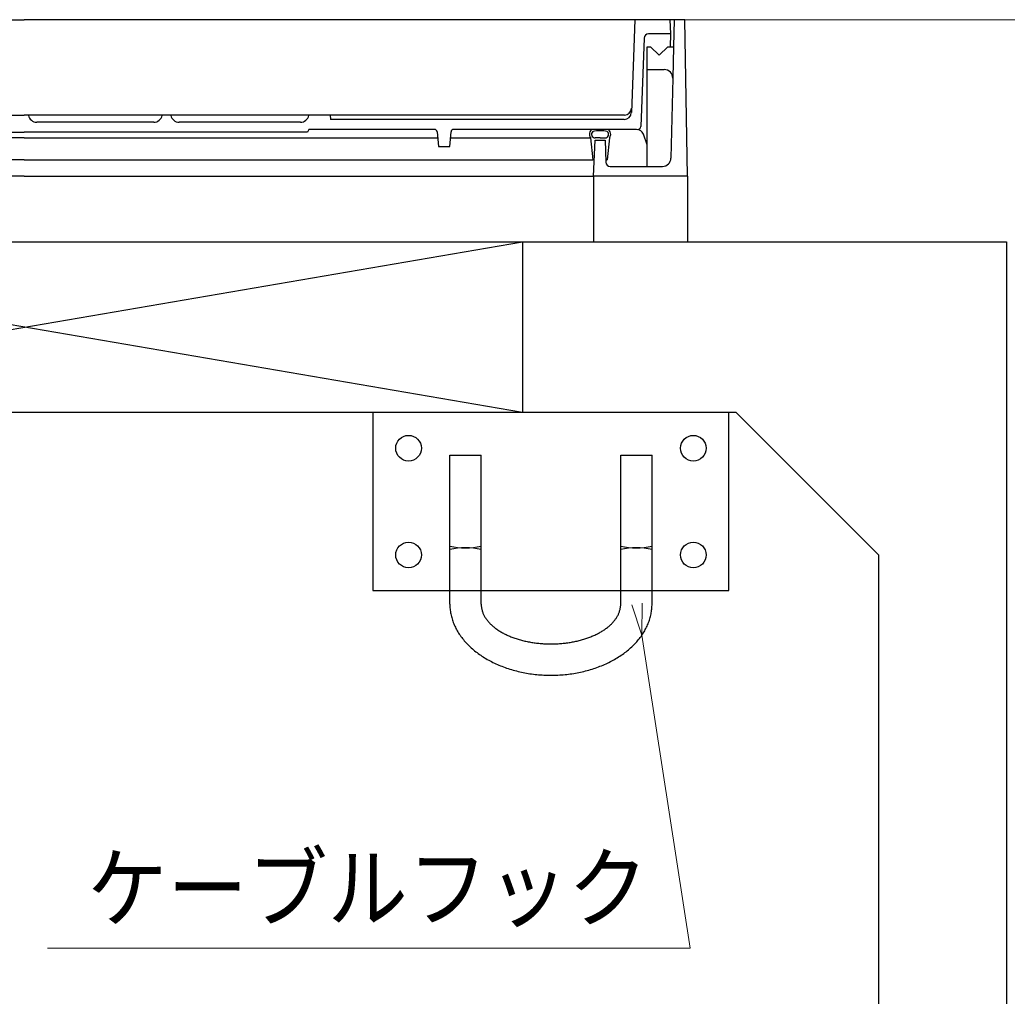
# Model space of a CAD drawing. Units: millimetres at full size, sheet at 1:25; details may follow other scales. Extents: x -4925 to 5056, y -3512 to 3512.
# Drawn here: x 3653 to 4347, y 1995 to 2681 of the extents above; entities that cross this region are included whole.
import ezdxf
from ezdxf.enums import TextEntityAlignment as Align

# ---------------------------------------------------------------- set-up
doc = ezdxf.new("R2010")
doc.units = ezdxf.units.MM
doc.header["$LTSCALE"] = 25
for name, color, linetype, lineweight in [('0-1_ﾚｲﾔ2', 5, 'Continuous', 25), ('0-3_ﾚｲﾔ4', 6, 'Continuous', 25), ('0-C_ﾚｲﾔ13', 3, 'Continuous', 13), ('0-E_寸法', 3, 'Continuous', 13)]:
    doc.layers.add(name, color=color, linetype=linetype, lineweight=lineweight)
doc.layers.add('0-7_文字', color=3, linetype='Continuous')
doc.styles.add('ＭＳ ゴシック', font='')
doc.styles.get('ＭＳ ゴシック').set_extended_font_data('MS Gothic')

# ---------------------------------------------------------------- blocks, each defined once
blk = doc.blocks.new('open_arrow')
at = {"color": 0, "linetype": 'Continuous', "lineweight": -2}
blk.add_lwpolyline([(7.5, 1.25), (0, 0), (7.5, -1.25)], dxfattribs=at)

msp = doc.modelspace()

# ---------------------------------------------------------------- linework, layer by layer
at = {"layer": '0-1_ﾚｲﾔ2'}
for p, q in [((3227.48, 2680.79), (3656.48, 2680.79)), ((4085.48, 2680.79), (4082.94, 2615.6)), ((4109.98, 2680.79), (4110.48, 2670.79)), ((4112.98, 2680.79), (4109.98, 2680.79)), ((4110.48, 2670.79), (4094.98, 2670.79)), ((4110.48, 2670.79), (4110.28, 2661.79)), ((4091.98, 2667.91), (4089.56, 2605.72)), ((4093.98, 2661.79), (4096.48, 2661.79)), ((4093.98, 2645.79), (4093.98, 2661.79)), ((4102.48, 2655.79), (4096.48, 2661.79)), ((4102.48, 2655.79), (4108.48, 2661.79)), ((4108.48, 2661.79), (4112.55, 2661.79)), ((4093.98, 2577.79), (4093.98, 2645.79)), ((4093.98, 2645.79), (4106.05, 2645.79)), ((3653.48, 2613.79), (3653.45, 2613.62)), ((3659.48, 2613.79), (3656.48, 2613.79)), ((3659.48, 2613.79), (3659.52, 2613.62)), ((3753.48, 2613.79), (3659.48, 2613.79)), ((3747.56, 2608.79), (3665.4, 2608.79)), ((3753.48, 2613.79), (3753.45, 2613.62)), ((3759.48, 2613.79), (3753.48, 2613.79)), ((3759.48, 2613.79), (3759.52, 2613.62)), ((3850.56, 2608.79), (3765.4, 2608.79)), ((3856.48, 2613.79), (3856.45, 2613.62)), ((4078.06, 2613.79), (3871.48, 2613.79)), ((3871.48, 2613.79), (3871.78, 2610.79)), ((4077.94, 2610.79), (3871.78, 2610.79)), ((3457.48, 2601.79), (3656.48, 2601.79)), ((3855.48, 2601.79), (3656.48, 2601.79)), ((3856.48, 2603.79), (3855.48, 2601.79)), ((3944.64, 2603.79), (3856.48, 2603.79)), ((4086.67, 2603.79), (3958.32, 2603.79)), ((3656.48, 2597.88), (3365.99, 2597.88)), ((3656.48, 2597.88), (3946.97, 2597.88)), ((3955.99, 2597.88), (4054.29, 2597.88)), ((4054.29, 2597.88), (4055.96, 2582.29)), ((4060.98, 2597.79), (4057.48, 2597.79)), ((4060.98, 2597.79), (4064.48, 2597.79)), ((4067.67, 2597.88), (4066, 2582.29)), ((4093.98, 2592.99), (4091.4, 2600.43)), ((3656.48, 2582.29), (3257, 2582.29)), ((3656.48, 2582.29), (4055.96, 2582.29)), ((4056.93, 2582.29), (4055.96, 2582.29)), ((4065.03, 2582.29), (4066, 2582.29)), ((4068.09, 2577.79), (4104.77, 2577.79)), ((3656.48, 2570.79), (3256.48, 2570.79)), ((3656.48, 2570.79), (4056.48, 2570.79)), ((4056.48, 2570.79), (4056.48, 2524.79)), ((4122.48, 2570.79), (4122.48, 2524.79)), ((2966.48, 2524.79), (4346.48, 2524.79)), ((3306.48, 2404.79), (4006.48, 2524.79)), ((4006.48, 2404.79), (3306.48, 2524.79)), ((4006.48, 2524.79), (4006.48, 2404.79)), ((4346.48, 2524.79), (4346.48, 1184.79)), ((4156.48, 2404.79), (3156.48, 2404.79))]:
    msp.add_line(p, q, dxfattribs=at)
for points in [[(4109.98, 2680.79), (4085.48, 2680.79), (3656.48, 2680.79)], [(4122.48, 2570.79), (4120.48, 2680.79), (4112.98, 2680.79), (4112.55, 2661.79)], [(4112.55, 2661.79), (4112.05, 2639.66), (4110.77, 2583.66)], [(3553.48, 2613.79), (3559.48, 2613.79), (3653.48, 2613.79), (3656.48, 2613.79)], [(3871.48, 2613.79), (3856.48, 2613.79), (3759.48, 2613.79)], [(3946.63, 2601.96), (3947.48, 2591.79), (3955.48, 2591.79), (3956.33, 2601.96)], [(4122.48, 2570.79), (4056.48, 2570.79), (4057.48, 2596.29), (4064.48, 2596.29), (4065.09, 2580.68)], [(4156.48, 2404.79), (4256.48, 2304.79), (4256.48, 1404.79), (4156.48, 1304.79), (3156.48, 1304.79)]]:
    msp.add_lwpolyline(points, dxfattribs=at)
for centre, radius, start, end in [((4094.98, 2667.79), 3, 90, 177.76883), ((4106.05, 2639.79), 6, 358.69805, 90), ((4077.94, 2615.79), 5, 270, 357.76883), ((4078.06, 2618.79), 5, 270, 357.76883), ((3665.4, 2614.79), 6, 191.30993, 270), ((3747.56, 2614.79), 6, 270, 348.69007), ((3765.4, 2614.79), 6, 191.30993, 270), ((3850.56, 2614.79), 6, 270, 348.69007), ((3944.64, 2601.79), 2, 4.76364, 90), ((3958.32, 2601.79), 2, 90, 175.23636), ((4057.48, 2600.29), 4, 118.95502, 217.18598), ((4057.48, 2600.29), 2.5, 128.85055, 270), ((4060.98, 2579.29), 23.5, 90, 102.45479), ((4060.98, 2579.29), 23.5, 77.54521, 90), ((4064.48, 2600.29), 2.5, 270, 51.14945), ((4064.48, 2600.29), 4, 322.81402, 61.04498), ((4086.67, 2598.79), 5, 19.15428, 90), ((4087.56, 2605.79), 2, 270, 357.76883), ((4068.09, 2580.79), 3, 182.24574, 270), ((4104.77, 2583.79), 6, 270, 358.69805)]:
    msp.add_arc(centre, radius, start, end, dxfattribs=at)
at = {"layer": '0-3_ﾚｲﾔ4'}
for p, q in [((3901.48, 2404.79), (3901.48, 2279.79)), ((4151.48, 2279.79), (4151.48, 2404.79)), ((3955.48, 2270.3), (3955.48, 2374.79)), ((3955.48, 2374.79), (3977.48, 2374.79)), ((3977.48, 2270.3), (3977.48, 2374.79)), ((4075.48, 2270.3), (4075.48, 2374.79)), ((4075.48, 2374.79), (4097.48, 2374.79)), ((4097.48, 2270.3), (4097.48, 2374.79)), ((3901.48, 2279.79), (4151.48, 2279.79)), ((3955.48, 2270.3), (3955.49, 2269.43)), ((3955.49, 2269.43), (3955.53, 2268.56)), ((3955.53, 2268.56), (3955.58, 2267.69)), ((3977.48, 2270.3), (3977.49, 2269.82)), ((3977.49, 2269.82), (3977.51, 2269.33)), ((3977.51, 2269.33), (3977.55, 2268.84)), ((3977.55, 2268.84), (3977.6, 2268.35)), ((3977.6, 2268.35), (3977.67, 2267.86)), ((3977.67, 2267.86), (3977.75, 2267.38)), ((4075.21, 2267.38), (4075.3, 2267.86)), ((4075.3, 2267.86), (4075.36, 2268.35)), ((4075.36, 2268.35), (4075.41, 2268.84)), ((4075.41, 2268.84), (4075.45, 2269.33)), ((4075.45, 2269.33), (4075.47, 2269.82)), ((4075.47, 2269.82), (4075.48, 2270.3)), ((4097.38, 2267.69), (4097.44, 2268.56)), ((4097.44, 2268.56), (4097.47, 2269.43)), ((4097.47, 2269.43), (4097.48, 2270.3)), ((3955.58, 2267.69), (3955.65, 2266.82)), ((3955.65, 2266.82), (3955.75, 2265.95)), ((3955.75, 2265.95), (3955.87, 2265.08)), ((3955.87, 2265.08), (3956.01, 2264.21)), ((3956.01, 2264.21), (3956.17, 2263.35)), ((3956.17, 2263.35), (3956.36, 2262.48)), ((3956.36, 2262.48), (3956.56, 2261.62)), ((3956.56, 2261.62), (3956.79, 2260.76)), ((3977.75, 2267.38), (3977.85, 2266.89)), ((3977.85, 2266.89), (3977.96, 2266.41)), ((3977.96, 2266.41), (3978.09, 2265.92)), ((3978.09, 2265.92), (3978.23, 2265.44)), ((3978.23, 2265.44), (3978.38, 2264.96)), ((3978.38, 2264.96), (3978.55, 2264.48)), ((3978.55, 2264.48), (3978.74, 2264)), ((3978.74, 2264), (3978.94, 2263.53)), ((3978.94, 2263.53), (3979.15, 2263.06)), ((3979.15, 2263.06), (3979.38, 2262.59)), ((3979.38, 2262.59), (3979.62, 2262.12)), ((3979.62, 2262.12), (3979.88, 2261.65)), ((3979.88, 2261.65), (3980.15, 2261.19)), ((3980.15, 2261.19), (3980.44, 2260.73)), ((4072.53, 2260.73), (4072.81, 2261.19)), ((4072.81, 2261.19), (4073.08, 2261.65)), ((4073.08, 2261.65), (4073.34, 2262.12)), ((4073.34, 2262.12), (4073.58, 2262.59)), ((4073.58, 2262.59), (4073.81, 2263.06)), ((4073.81, 2263.06), (4074.03, 2263.53)), ((4074.03, 2263.53), (4074.23, 2264)), ((4074.23, 2264), (4074.41, 2264.48)), ((4074.41, 2264.48), (4074.58, 2264.96)), ((4074.58, 2264.96), (4074.74, 2265.44)), ((4074.74, 2265.44), (4074.88, 2265.92)), ((4074.88, 2265.92), (4075.01, 2266.41)), ((4075.01, 2266.41), (4075.12, 2266.89)), ((4075.12, 2266.89), (4075.21, 2267.38)), ((4096.18, 2260.76), (4096.4, 2261.62)), ((4096.4, 2261.62), (4096.61, 2262.48)), ((4096.61, 2262.48), (4096.79, 2263.35)), ((4096.79, 2263.35), (4096.95, 2264.21)), ((4096.95, 2264.21), (4097.09, 2265.08)), ((4097.09, 2265.08), (4097.21, 2265.95)), ((4097.21, 2265.95), (4097.31, 2266.82)), ((4097.31, 2266.82), (4097.38, 2267.69)), ((3956.79, 2260.76), (3957.03, 2259.91)), ((3957.03, 2259.91), (3957.3, 2259.06)), ((3957.3, 2259.06), (3957.59, 2258.21)), ((3957.59, 2258.21), (3957.9, 2257.36)), ((3957.9, 2257.36), (3958.23, 2256.52)), ((3958.23, 2256.52), (3958.58, 2255.68)), ((3958.58, 2255.68), (3958.96, 2254.85)), ((3958.96, 2254.85), (3959.35, 2254.03)), ((3959.35, 2254.03), (3959.76, 2253.2)), ((3980.44, 2260.73), (3980.74, 2260.27)), ((3980.74, 2260.27), (3981.05, 2259.82)), ((3981.05, 2259.82), (3981.38, 2259.36)), ((3981.38, 2259.36), (3981.72, 2258.92)), ((3981.72, 2258.92), (3982.07, 2258.47)), ((3982.07, 2258.47), (3982.44, 2258.03)), ((3982.44, 2258.03), (3982.82, 2257.59)), ((3982.82, 2257.59), (3983.22, 2257.16)), ((3983.22, 2257.16), (3983.63, 2256.73)), ((3983.63, 2256.73), (3984.05, 2256.3)), ((3984.05, 2256.3), (3984.48, 2255.88)), ((3984.48, 2255.88), (3984.93, 2255.47)), ((3984.93, 2255.47), (3985.39, 2255.05)), ((3985.39, 2255.05), (3985.86, 2254.65)), ((3985.86, 2254.65), (3986.34, 2254.24)), ((3986.34, 2254.24), (3986.84, 2253.85)), ((3986.84, 2253.85), (3987.35, 2253.45)), ((4065.61, 2253.45), (4066.12, 2253.85)), ((4066.12, 2253.85), (4066.62, 2254.24)), ((4066.62, 2254.24), (4067.11, 2254.65)), ((4067.11, 2254.65), (4067.58, 2255.05)), ((4067.58, 2255.05), (4068.04, 2255.47)), ((4068.04, 2255.47), (4068.48, 2255.88)), ((4068.48, 2255.88), (4068.92, 2256.3)), ((4068.92, 2256.3), (4069.34, 2256.73)), ((4069.34, 2256.73), (4069.75, 2257.16)), ((4069.75, 2257.16), (4070.14, 2257.59)), ((4070.14, 2257.59), (4070.52, 2258.03)), ((4070.52, 2258.03), (4070.89, 2258.47)), ((4070.89, 2258.47), (4071.25, 2258.92)), ((4071.25, 2258.92), (4071.59, 2259.36)), ((4071.59, 2259.36), (4071.91, 2259.82)), ((4071.91, 2259.82), (4072.23, 2260.27)), ((4072.23, 2260.27), (4072.53, 2260.73)), ((4093.2, 2253.2), (4093.61, 2254.03)), ((4093.61, 2254.03), (4094.01, 2254.85)), ((4094.01, 2254.85), (4094.38, 2255.68)), ((4094.38, 2255.68), (4094.73, 2256.52)), ((4094.73, 2256.52), (4095.06, 2257.36)), ((4095.06, 2257.36), (4095.37, 2258.21)), ((4095.37, 2258.21), (4095.66, 2259.06)), ((4095.66, 2259.06), (4095.93, 2259.91)), ((4095.93, 2259.91), (4096.18, 2260.76)), ((3959.76, 2253.2), (3960.2, 2252.38)), ((3960.2, 2252.38), (3960.65, 2251.57)), ((3960.65, 2251.57), (3961.13, 2250.77)), ((3961.13, 2250.77), (3961.62, 2249.97)), ((3961.62, 2249.97), (3962.13, 2249.17)), ((3962.13, 2249.17), (3962.67, 2248.38)), ((3962.67, 2248.38), (3963.22, 2247.6)), ((3963.22, 2247.6), (3963.79, 2246.83)), ((3987.35, 2253.45), (3987.87, 2253.07)), ((3987.87, 2253.07), (3988.4, 2252.68)), ((3988.4, 2252.68), (3988.95, 2252.31)), ((3988.95, 2252.31), (3989.5, 2251.93)), ((3989.5, 2251.93), (3990.07, 2251.57)), ((3990.07, 2251.57), (3990.65, 2251.21)), ((3990.65, 2251.21), (3991.23, 2250.85)), ((3991.23, 2250.85), (3991.83, 2250.5)), ((3991.83, 2250.5), (3992.44, 2250.16)), ((3992.44, 2250.16), (3993.06, 2249.83)), ((3993.06, 2249.83), (3993.69, 2249.5)), ((3993.69, 2249.5), (3994.34, 2249.17)), ((3994.34, 2249.17), (3994.98, 2248.85)), ((3994.98, 2248.85), (3995.65, 2248.55)), ((3995.65, 2248.55), (3996.32, 2248.24)), ((3996.32, 2248.24), (3996.99, 2247.94)), ((3996.99, 2247.94), (3997.68, 2247.65)), ((3997.68, 2247.65), (3998.38, 2247.37)), ((3998.38, 2247.37), (3999.08, 2247.09)), ((3999.08, 2247.09), (3999.79, 2246.82)), ((4053.17, 2246.82), (4053.88, 2247.09)), ((4053.88, 2247.09), (4054.59, 2247.37)), ((4054.59, 2247.37), (4055.28, 2247.65)), ((4055.28, 2247.65), (4055.97, 2247.94)), ((4055.97, 2247.94), (4056.65, 2248.24)), ((4056.65, 2248.24), (4057.32, 2248.55)), ((4057.32, 2248.55), (4057.98, 2248.85)), ((4057.98, 2248.85), (4058.63, 2249.17)), ((4058.63, 2249.17), (4059.27, 2249.5)), ((4059.27, 2249.5), (4059.9, 2249.83)), ((4059.9, 2249.83), (4060.52, 2250.16)), ((4060.52, 2250.16), (4061.13, 2250.5)), ((4061.13, 2250.5), (4061.73, 2250.85)), ((4061.73, 2250.85), (4062.32, 2251.21)), ((4062.32, 2251.21), (4062.9, 2251.57)), ((4062.9, 2251.57), (4063.46, 2251.93)), ((4063.46, 2251.93), (4064.02, 2252.31)), ((4064.02, 2252.31), (4064.56, 2252.68)), ((4064.56, 2252.68), (4065.09, 2253.07)), ((4065.09, 2253.07), (4065.61, 2253.45)), ((4089.17, 2246.83), (4089.74, 2247.6)), ((4089.74, 2247.6), (4090.3, 2248.38)), ((4090.3, 2248.38), (4090.83, 2249.17)), ((4090.83, 2249.17), (4091.34, 2249.97)), ((4091.34, 2249.97), (4091.84, 2250.77)), ((4091.84, 2250.77), (4092.31, 2251.57)), ((4092.31, 2251.57), (4092.77, 2252.38)), ((4092.77, 2252.38), (4093.2, 2253.2)), ((3963.79, 2246.83), (3964.38, 2246.06)), ((3964.38, 2246.06), (3964.99, 2245.3)), ((3964.99, 2245.3), (3965.62, 2244.55)), ((3965.62, 2244.55), (3966.27, 2243.81)), ((3966.27, 2243.81), (3966.94, 2243.07)), ((3966.94, 2243.07), (3967.62, 2242.34)), ((3967.62, 2242.34), (3968.32, 2241.63)), ((3968.32, 2241.63), (3969.04, 2240.91)), ((3969.04, 2240.91), (3969.78, 2240.21)), ((3969.78, 2240.21), (3970.53, 2239.52)), ((3999.79, 2246.82), (4000.52, 2246.56)), ((4000.52, 2246.56), (4001.24, 2246.3)), ((4001.24, 2246.3), (4001.98, 2246.06)), ((4001.98, 2246.06), (4002.73, 2245.81)), ((4002.73, 2245.81), (4003.48, 2245.58)), ((4003.48, 2245.58), (4004.24, 2245.36)), ((4004.24, 2245.36), (4005, 2245.14)), ((4005, 2245.14), (4005.77, 2244.93)), ((4005.77, 2244.93), (4006.55, 2244.72)), ((4006.55, 2244.72), (4007.34, 2244.53)), ((4007.34, 2244.53), (4008.13, 2244.34)), ((4008.13, 2244.34), (4008.92, 2244.16)), ((4008.92, 2244.16), (4009.72, 2243.99)), ((4009.72, 2243.99), (4010.53, 2243.83)), ((4010.53, 2243.83), (4011.34, 2243.68)), ((4011.34, 2243.68), (4012.16, 2243.53)), ((4012.16, 2243.53), (4012.98, 2243.39)), ((4012.98, 2243.39), (4013.8, 2243.26)), ((4013.8, 2243.26), (4014.63, 2243.14)), ((4014.63, 2243.14), (4015.46, 2243.02)), ((4015.46, 2243.02), (4016.29, 2242.92)), ((4016.29, 2242.92), (4017.13, 2242.82)), ((4017.13, 2242.82), (4017.97, 2242.73)), ((4017.97, 2242.73), (4018.82, 2242.65)), ((4018.82, 2242.65), (4019.66, 2242.58)), ((4019.66, 2242.58), (4020.51, 2242.51)), ((4020.51, 2242.51), (4021.36, 2242.46)), ((4021.36, 2242.46), (4022.21, 2242.41)), ((4022.21, 2242.41), (4023.06, 2242.37)), ((4023.06, 2242.37), (4023.92, 2242.34)), ((4023.92, 2242.34), (4024.77, 2242.32)), ((4024.77, 2242.32), (4025.63, 2242.31)), ((4025.63, 2242.31), (4026.48, 2242.3)), ((4026.48, 2242.3), (4027.34, 2242.31)), ((4027.34, 2242.31), (4028.19, 2242.32)), ((4028.19, 2242.32), (4029.05, 2242.34)), ((4029.05, 2242.34), (4029.9, 2242.37)), ((4029.9, 2242.37), (4030.75, 2242.41)), ((4030.75, 2242.41), (4031.6, 2242.46)), ((4031.6, 2242.46), (4032.45, 2242.51)), ((4032.45, 2242.51), (4033.3, 2242.58)), ((4033.3, 2242.58), (4034.15, 2242.65)), ((4034.15, 2242.65), (4034.99, 2242.73)), ((4034.99, 2242.73), (4035.83, 2242.82)), ((4035.83, 2242.82), (4036.67, 2242.92)), ((4036.67, 2242.92), (4037.5, 2243.02)), ((4037.5, 2243.02), (4038.34, 2243.14)), ((4038.34, 2243.14), (4039.17, 2243.26)), ((4039.17, 2243.26), (4039.99, 2243.39)), ((4039.99, 2243.39), (4040.81, 2243.53)), ((4040.81, 2243.53), (4041.62, 2243.68)), ((4041.62, 2243.68), (4042.43, 2243.83)), ((4042.43, 2243.83), (4043.24, 2243.99)), ((4043.24, 2243.99), (4044.04, 2244.16)), ((4044.04, 2244.16), (4044.84, 2244.34)), ((4044.84, 2244.34), (4045.63, 2244.53)), ((4045.63, 2244.53), (4046.41, 2244.72)), ((4046.41, 2244.72), (4047.19, 2244.93)), ((4047.19, 2244.93), (4047.96, 2245.14)), ((4047.96, 2245.14), (4048.73, 2245.36)), ((4048.73, 2245.36), (4049.49, 2245.58)), ((4049.49, 2245.58), (4050.24, 2245.81)), ((4050.24, 2245.81), (4050.98, 2246.06)), ((4050.98, 2246.06), (4051.72, 2246.3)), ((4051.72, 2246.3), (4052.45, 2246.56)), ((4052.45, 2246.56), (4053.17, 2246.82)), ((4082.43, 2239.52), (4083.19, 2240.21)), ((4083.19, 2240.21), (4083.92, 2240.91)), ((4083.92, 2240.91), (4084.64, 2241.63)), ((4084.64, 2241.63), (4085.34, 2242.34)), ((4085.34, 2242.34), (4086.03, 2243.07)), ((4086.03, 2243.07), (4086.69, 2243.81)), ((4086.69, 2243.81), (4087.34, 2244.55)), ((4087.34, 2244.55), (4087.97, 2245.3)), ((4087.97, 2245.3), (4088.58, 2246.06)), ((4088.58, 2246.06), (4089.17, 2246.83)), ((3970.53, 2239.52), (3971.3, 2238.84)), ((3971.3, 2238.84), (3972.09, 2238.16)), ((3972.09, 2238.16), (3972.9, 2237.5)), ((3972.9, 2237.5), (3973.72, 2236.85)), ((3973.72, 2236.85), (3974.56, 2236.2)), ((3974.56, 2236.2), (3975.41, 2235.57)), ((3975.41, 2235.57), (3976.28, 2234.95)), ((3976.28, 2234.95), (3977.16, 2234.34)), ((3977.16, 2234.34), (3978.06, 2233.74)), ((3978.06, 2233.74), (3978.97, 2233.15)), ((3978.97, 2233.15), (3979.9, 2232.57)), ((4073.06, 2232.57), (4073.99, 2233.15)), ((4073.99, 2233.15), (4074.9, 2233.74)), ((4074.9, 2233.74), (4075.8, 2234.34)), ((4075.8, 2234.34), (4076.69, 2234.95)), ((4076.69, 2234.95), (4077.56, 2235.57)), ((4077.56, 2235.57), (4078.41, 2236.2)), ((4078.41, 2236.2), (4079.24, 2236.85)), ((4079.24, 2236.85), (4080.07, 2237.5)), ((4080.07, 2237.5), (4080.87, 2238.16)), ((4080.87, 2238.16), (4081.66, 2238.84)), ((4081.66, 2238.84), (4082.43, 2239.52)), ((3979.9, 2232.57), (3980.84, 2232)), ((3980.84, 2232), (3981.8, 2231.45)), ((3981.8, 2231.45), (3982.77, 2230.9)), ((3982.77, 2230.9), (3983.75, 2230.37)), ((3983.75, 2230.37), (3984.75, 2229.85)), ((3984.75, 2229.85), (3985.76, 2229.35)), ((3985.76, 2229.35), (3986.78, 2228.85)), ((3986.78, 2228.85), (3987.81, 2228.37)), ((3987.81, 2228.37), (3988.86, 2227.9)), ((3988.86, 2227.9), (3989.91, 2227.45)), ((3989.91, 2227.45), (3990.98, 2227)), ((3990.98, 2227), (3992.06, 2226.57)), ((3992.06, 2226.57), (3993.15, 2226.16)), ((3993.15, 2226.16), (3994.25, 2225.76)), ((4058.72, 2225.76), (4059.81, 2226.16)), ((4059.81, 2226.16), (4060.9, 2226.57)), ((4060.9, 2226.57), (4061.98, 2227)), ((4061.98, 2227), (4063.05, 2227.45)), ((4063.05, 2227.45), (4064.11, 2227.9)), ((4064.11, 2227.9), (4065.15, 2228.37)), ((4065.15, 2228.37), (4066.18, 2228.85)), ((4066.18, 2228.85), (4067.21, 2229.35)), ((4067.21, 2229.35), (4068.21, 2229.85)), ((4068.21, 2229.85), (4069.21, 2230.37)), ((4069.21, 2230.37), (4070.19, 2230.9)), ((4070.19, 2230.9), (4071.16, 2231.45)), ((4071.16, 2231.45), (4072.12, 2232)), ((4072.12, 2232), (4073.06, 2232.57)), ((3994.25, 2225.76), (3995.36, 2225.36)), ((3995.36, 2225.36), (3996.48, 2224.99)), ((3996.48, 2224.99), (3997.6, 2224.63)), ((3997.6, 2224.63), (3998.74, 2224.28)), ((3998.74, 2224.28), (3999.89, 2223.95)), ((3999.89, 2223.95), (4001.04, 2223.63)), ((4001.04, 2223.63), (4002.2, 2223.32)), ((4002.2, 2223.32), (4003.37, 2223.03)), ((4003.37, 2223.03), (4004.54, 2222.75)), ((4004.54, 2222.75), (4005.72, 2222.49)), ((4005.72, 2222.49), (4006.91, 2222.24)), ((4006.91, 2222.24), (4008.11, 2222.01)), ((4008.11, 2222.01), (4009.3, 2221.79)), ((4009.3, 2221.79), (4010.51, 2221.59)), ((4010.51, 2221.59), (4011.72, 2221.4)), ((4011.72, 2221.4), (4012.93, 2221.22)), ((4012.93, 2221.22), (4014.15, 2221.06)), ((4014.15, 2221.06), (4015.38, 2220.92)), ((4015.38, 2220.92), (4016.6, 2220.79)), ((4016.6, 2220.79), (4017.83, 2220.68)), ((4017.83, 2220.68), (4019.06, 2220.58)), ((4019.06, 2220.58), (4020.29, 2220.5)), ((4020.29, 2220.5), (4021.53, 2220.43)), ((4021.53, 2220.43), (4022.77, 2220.37)), ((4022.77, 2220.37), (4024, 2220.34)), ((4024, 2220.34), (4025.24, 2220.31)), ((4025.24, 2220.31), (4026.48, 2220.31)), ((4026.48, 2220.31), (4027.72, 2220.31)), ((4027.72, 2220.31), (4028.96, 2220.34)), ((4028.96, 2220.34), (4030.2, 2220.37)), ((4030.2, 2220.37), (4031.43, 2220.43)), ((4031.43, 2220.43), (4032.67, 2220.5)), ((4032.67, 2220.5), (4033.9, 2220.58)), ((4033.9, 2220.58), (4035.13, 2220.68)), ((4035.13, 2220.68), (4036.36, 2220.79)), ((4036.36, 2220.79), (4037.59, 2220.92)), ((4037.59, 2220.92), (4038.81, 2221.06)), ((4038.81, 2221.06), (4040.03, 2221.22)), ((4040.03, 2221.22), (4041.24, 2221.4)), ((4041.24, 2221.4), (4042.45, 2221.59)), ((4042.45, 2221.59), (4043.66, 2221.79)), ((4043.66, 2221.79), (4044.86, 2222.01)), ((4044.86, 2222.01), (4046.05, 2222.24)), ((4046.05, 2222.24), (4047.24, 2222.49)), ((4047.24, 2222.49), (4048.42, 2222.75)), ((4048.42, 2222.75), (4049.6, 2223.03)), ((4049.6, 2223.03), (4050.76, 2223.32)), ((4050.76, 2223.32), (4051.93, 2223.63)), ((4051.93, 2223.63), (4053.08, 2223.95)), ((4053.08, 2223.95), (4054.22, 2224.28)), ((4054.22, 2224.28), (4055.36, 2224.63)), ((4055.36, 2224.63), (4056.49, 2224.99)), ((4056.49, 2224.99), (4057.61, 2225.36)), ((4057.61, 2225.36), (4058.72, 2225.76))]:
    msp.add_line(p, q, dxfattribs=at)
for centre in [(3926.48, 2379.79), (4126.48, 2379.79), (3926.48, 2304.79), (4126.48, 2304.79)]:
    msp.add_circle(centre, 9, dxfattribs=at)
for centre, start, end in [((3966.48, 2365.55), 258.62265, 281.37729), ((3966.48, 2254.03), 78.62262, 101.37735), ((4086.48, 2365.55), 258.62265, 281.37729), ((4086.48, 2254.03), 78.62262, 101.37735)]:
    msp.add_arc(centre, 55.76, start, end, dxfattribs=at)
at = {"layer": '0-C_ﾚｲﾔ13'}
for p, q in [((2856.48, 2680.79), (4456.48, 2680.79)), ((4124.36, 2028.46), (3673, 2028.46))]:
    msp.add_line(p, q, dxfattribs=at)
at = {"layer": '0-E_寸法'}
msp.add_line((4090.3, 2248.38), (4124.36, 2028.46), dxfattribs=at)

# ---------------------------------------------------------------- block references
at = {"layer": '0-E_寸法', "xscale": 2.96, "yscale": 2.96, "rotation": 98.8}
msp.add_blockref('open_arrow', (4090.3, 2248.38), dxfattribs=at)

# ---------------------------------------------------------------- texts
at = {"layer": '0-7_文字', "style": 'ＭＳ ゴシック', "width": 0.9}
msp.add_text('ケーブルフック', height=45.82, dxfattribs=at).set_placement((3700.93, 2034.26), align=Align.BOTTOM_LEFT)

doc.saveas('drawing.dxf')
